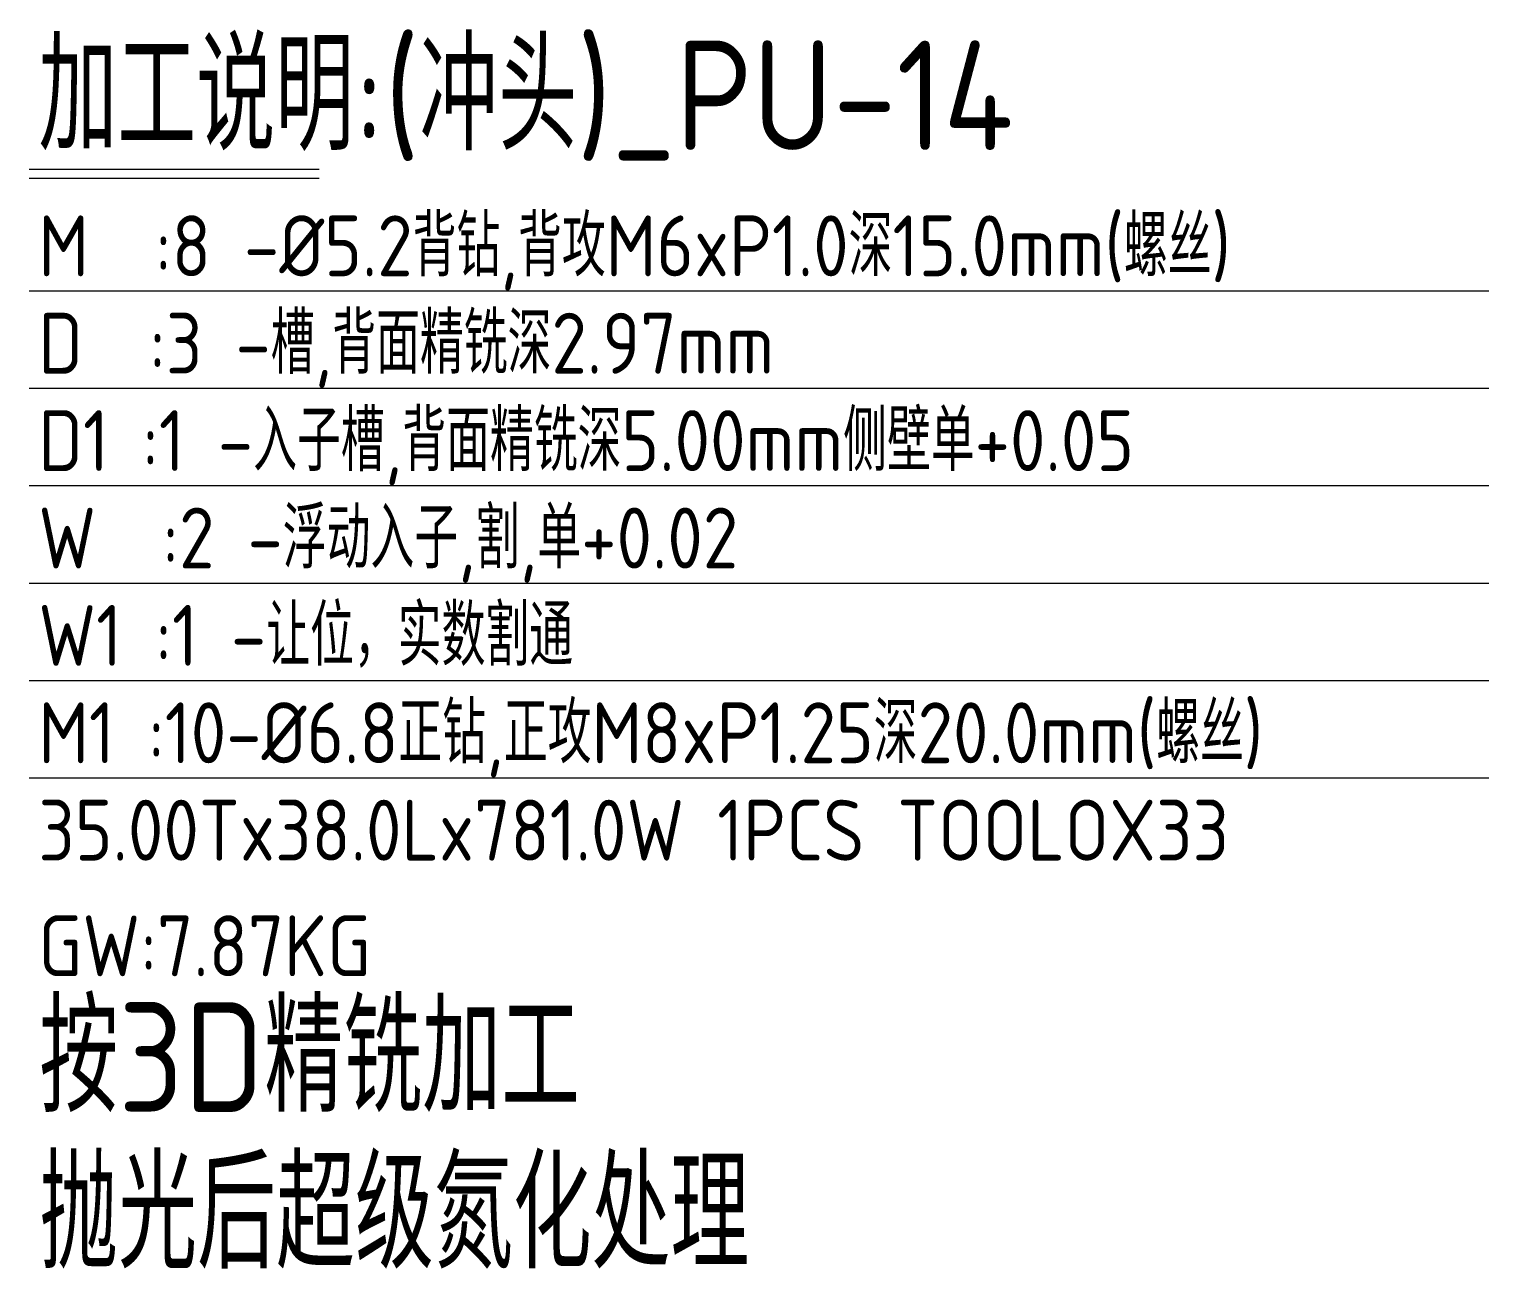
# Model space of a CAD drawing. Header units: millimetres. Extents: x 19685 to 20684, y 60589 to 61128.
# Drawn here: x 19803.4 to 20043.1, y 60589.4 to 60793.1 of the extents above; entities that cross this region are included whole.
import ezdxf

# ---------------------------------------------------------------- set-up
doc = ezdxf.new("R2010")
doc.units = ezdxf.units.MM
doc.layers.add('dim', color=4, linetype='Continuous')
doc.styles.add('gbenor', font='gbenor.shx', dxfattribs={"bigfont": 'gbcbig'})

msp = doc.modelspace()

# ---------------------------------------------------------------- linework, layer by layer
at = {"layer": 'dim', "color": 8, "linetype": 'Continuous', "lineweight": 18}
for p, q in [((19803.373, 60770.092), (19851.001, 60770.092)), ((19803.373, 60768.592), (19851.001, 60768.592)), ((19803.373, 60750.092), (20043.133, 60750.092)), ((19803.373, 60734.092), (20043.133, 60734.092)), ((19803.373, 60718.092), (20043.133, 60718.092)), ((19803.373, 60702.092), (20043.133, 60702.092)), ((19803.373, 60686.092), (20043.133, 60686.092)), ((19803.373, 60670.092), (20043.133, 60670.092))]:
    msp.add_line(p, q, dxfattribs=at)

# ---------------------------------------------------------------- texts
at = {"layer": 'dim', "color": 4, "lineweight": 18, "style": 'gbenor'}
for s, height, p in [('加工说明:(冲头)_PU-14', 18, (19804.899, 60773.199)), ('M  :8 -%%c5.2背钻,背攻M6xP1.0深15.0mm(螺丝)', 10, (19804.873, 60752.485)), ('D  :3 -槽,背面精铣深2.97mm', 10, (19804.873, 60736.485)), ('D1 :1 -入子槽,背面精铣深5.00mm侧壁单+0.05', 10, (19804.873, 60720.485)), ('M1 :10-%%c6.8正钻,正攻M8xP1.25深20.0mm(螺丝)', 10, (19804.873, 60672.485)), ('35.00Tx38.0Lx781.0W 1PCS TOOLOX33', 10, (19804.873, 60656.485)), ('GW:7.87KG ', 10, (19804.873, 60637.485))]:
    msp.add_text(s, height=height, dxfattribs=at).set_placement(p)
at = {"layer": 'dim', "color": 1, "lineweight": 18, "style": 'gbenor'}
for s, p in [('W  :2 -浮动入子,割,单+0.02', (19804.873, 60704.485)), ('W1 :1 -让位，实数割通', (19804.873, 60688.485))]:
    msp.add_text(s, height=10, dxfattribs=at).set_placement(p)
at = {"layer": 'dim', "color": 21, "lineweight": 18, "style": 'gbenor'}
for s, p in [('按3D精铣加工', (19805.041, 60615.199)), ('抛光后超级氮化处理', (19805.041, 60589.483))]:
    msp.add_text(s, height=18, dxfattribs=at).set_placement(p)

doc.saveas('drawing.dxf')
